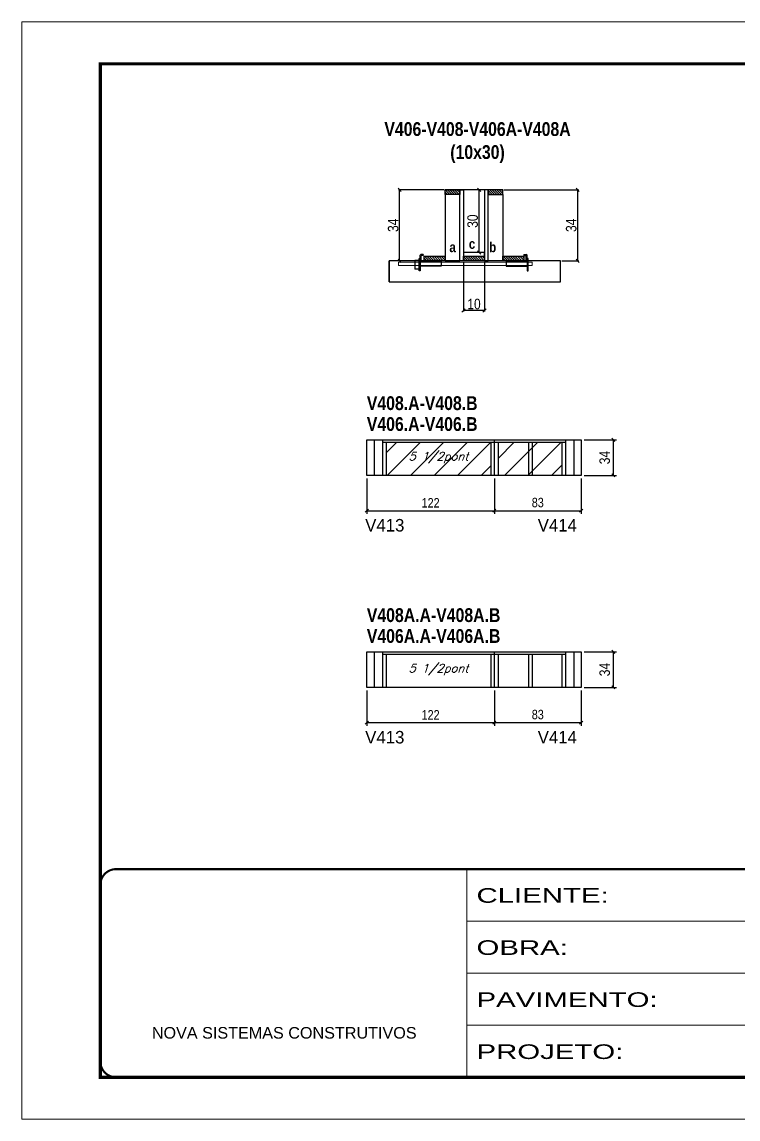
# Model space of a CAD drawing. Extents: x 13154 to 22413, y 1253 to 30260.
# Drawn here: x 16338 to 17023, y 26522 to 27572 of the extents above; entities that cross this region are included whole.
import ezdxf

# ---------------------------------------------------------------- set-up
doc = ezdxf.new("R2010")
doc.units = 0
doc.linetypes.add('CONTINUO', pattern=[0])
doc.linetypes.add('DASHED', pattern=[0.75, 0.5, -0.25])
for name, color, linetype in [('5', 5, 'Continuous'), ('barrote', 251, 'Continuous'), ('COTA', 241, 'Continuous'), ('detalhes', 4, 'Continuous'), ('NOMENCLATURA', 7, 'Continuous'), ('Painéis', 200, 'Continuous'), ('presilha', 1, 'Continuous'), ('SARR_2.2x10', 60, 'Continuous'), ('SARR_2.2x7', 40, 'Continuous'), ('SARR_3.5x7', 81, 'Continuous'), ('texto', 7, 'Continuous')]:
    doc.layers.add(name, color=color, linetype=linetype)
for name, color, linetype, lineweight in [('CONCRETO', 251, 'Continuous', 25), ('Folhas', 255, 'Continuous', 9), ('Hachura', 251, 'Continuous', 9), ('SARRAFO DE PRESSAO', 251, 'DASHED', 9), ('SCO-___-LAJ', 2, 'Continuous', 0)]:
    doc.layers.add(name, color=color, linetype=linetype, lineweight=lineweight)
doc.styles.add('ARIAL', font='arial.ttf')
doc.styles.add('COTA TECNICA', font='techl___.ttf', dxfattribs={"height": 10})
doc.styles.add('COTA TECNICA 2X', font='techl___.ttf', dxfattribs={"height": 10})
doc.styles.add('COTA TECNICA-50', font='techl___.ttf', dxfattribs={"height": 9})
doc.styles.add('Romans', font='romans.shx')
doc.styles.add('ROMAS860', font='ROMAS860.SHX')
doc.styles.add('TECNICA', font='techb___.ttf', dxfattribs={"height": 10})
doc.styles.add('Tecnologia', font='')
doc.styles.get('Tecnologia').set_extended_font_data('Forgotten Futurist')
doc.dimstyles.new('COTA PAINEL-50', dxfattribs={"dimtxt": 9, "dimasz": 3, "dimexe": 3, "dimexo": 3, "dimgap": 3, "dimtad": 1, "dimdec": 1, "dimzin": 12, "dimdsep": 46, "dimtxsty": 'COTA TECNICA-50', "dimblk1": 'OBLIQUE', "dimblk2": 'OBLIQUE', "dimsah": 1, "dimcen": 0.9, "dimclrd": 4, "dimclre": 4, "dimclrt": 240, "dimadec": 1, "dimazin": 3, "dimtfac": 1, "dimtdec": 1, "dimtmove": 0, "dimatfit": 3, "dimfxl": 1, "dimtolj": 1, "dimtzin": 12, "dimarcsym": 0})
doc.dimstyles.new('PAINEL', dxfattribs={"dimtxt": 10, "dimasz": 3, "dimexe": 3, "dimexo": 3, "dimgap": 3, "dimtad": 1, "dimdec": 1, "dimzin": 12, "dimdsep": 46, "dimtxsty": 'COTA TECNICA', "dimblk1": 'OBLIQUE', "dimblk2": 'OBLIQUE', "dimsah": 1, "dimcen": 0.9, "dimclrd": 4, "dimclre": 4, "dimclrt": 240, "dimadec": 1, "dimazin": 3, "dimtfac": 1, "dimtdec": 1, "dimtmove": 0, "dimatfit": 3, "dimfxl": 1, "dimtolj": 1, "dimtzin": 12, "dimarcsym": 0})
doc.dimstyles.new('SECAO', dxfattribs={"dimscale": 0.333333, "dimtxt": 5, "dimasz": 9, "dimexe": 3, "dimexo": 3, "dimgap": 3, "dimtad": 1, "dimdec": 1, "dimlfac": 0.5, "dimzin": 12, "dimdsep": 46, "dimtxsty": 'COTA TECNICA 2X', "dimblk1": 'OBLIQUE', "dimblk2": 'OBLIQUE', "dimsah": 1, "dimcen": 0.9, "dimclrd": 4, "dimclre": 4, "dimclrt": 240, "dimadec": 1, "dimazin": 3, "dimtfac": 1, "dimtdec": 1, "dimtmove": 0, "dimatfit": 3, "dimfxl": 1, "dimtolj": 1, "dimtzin": 12, "dimarcsym": 0})

# ---------------------------------------------------------------- blocks, each defined once
blk = doc.blocks.new('9999999999')
at = {"color": 30, "linetype": 'CONTINUO'}
for p, q in [((98564.6, 34230.2), (98564.6, 34429.4)), ((98564.6, 34379.6), (99584, 34379.6)), ((98564.6, 34329.8), (99488, 34329.8)), ((98564.6, 34280), (99488, 34280))]:
    blk.add_line(p, q, dxfattribs=at)
at = {"color": 30, "linetype": 'CONTINUO', "const_width": 2}
blk.add_lwpolyline([(99584, 34230.2), (99584, 34414.4, 0.414214), (99569, 34429.4), (98229, 34429.4, 0.414214), (98214, 34414.4), (98214, 34245.2, 0.414214), (98229, 34230.2), (99584, 34230.2)], format="xyb", dxfattribs=at)
at = {"layer": 'Folhas'}
blk.add_lwpolyline([(98139, 34190.2), (99624, 34190.2), (99624, 35240.2), (98139, 35240.2)], close=True, dxfattribs=at)
at = {"layer": 'Folhas', "color": 30, "const_width": 3}
blk.add_lwpolyline([(98214, 34230.2), (99584, 34230.2), (99584, 35200.2), (98214, 35200.2)], close=True, dxfattribs=at)
at = {"color": 7, "linetype": 'Continuous', "ltscale": 5, "style": 'ARIAL'}
blk.add_text('NOVA SISTEMAS CONSTRUTIVOS', height=11.059, dxfattribs=at).set_placement((98263.2, 34267.2))
at = {"layer": 'Folhas', "color": 7, "style": 'Tecnologia', "width": 1.5}
for s, p in [('CLIENTE:', (98573.7, 34397.2)), ('OBRA:', (98573.7, 34347.3)), ('PAVIMENTO:', (98573.7, 34297.5)), ('PROJETO:', (98573.7, 34247.7))]:
    blk.add_text(s, height=14, dxfattribs=at).set_placement(p)
blk = doc.blocks.new('_Oblique')
at = {"color": 0, "linetype": 'ByBlock', "lineweight": -2}
blk.add_line((-0.5, -0.5), (0.5, 0.5), dxfattribs=at)
blk = doc.blocks.new('*D1294')
at = {"layer": 'COTA', "color": 4, "lineweight": -2, "transparency": 16777216}
for p, q in [((16760.2, 27342.4), (16760.2, 27294.9)), ((16780.2, 27342.4), (16780.2, 27294.9)), ((16780.2, 27295.9), (16760.2, 27295.9))]:
    blk.add_line(p, q, dxfattribs=at)
at = {"layer": 'Defpoints', "color": 0, "transparency": 16777216}
for p in [(16760.2, 27343.4), (16780.2, 27343.4), (16760.2, 27295.9)]:
    blk.add_point(p, dxfattribs=at)
at = {"layer": 'COTA', "color": 4, "lineweight": -2, "transparency": 16777216, "xscale": 3, "yscale": 3, "zscale": 3, "rotation": 180}
blk.add_blockref('_Oblique', (16760.2, 27295.9), dxfattribs=at)
at = {"layer": 'COTA', "color": 4, "lineweight": -2, "transparency": 16777216, "xscale": 3, "yscale": 3, "zscale": 3}
blk.add_blockref('_Oblique', (16780.2, 27295.9), dxfattribs=at)
at = {"layer": 'COTA', "color": 240, "transparency": 16777216, "insert": (16770.2, 27302), "char_height": 10, "attachment_point": 5, "style": 'COTA TECNICA 2X'}
blk.add_mtext('\\A1;10', dxfattribs=at)
blk = doc.blocks.new('PRESILHA METÁLICA 1')
at = {"layer": 'presilha'}
for p, q in [((7.5, 10.6), (7.5, 19.9)), ((12, 21), (8.6, 21)), ((9, 11.6), (9, 18.9)), ((12, 19.5), (9.6, 19.5)), ((12, 21), (12, 19.5)), ((0, 13), (6, 13)), ((0, 13), (0, 0)), ((6, 0), (0, 0)), ((6, 15.5), (7.5, 15.5)), ((6, -2.5), (6, 15.5)), ((6, 13), (6, 0)), ((7.5, 15.5), (7.5, -2.5)), ((37.5, 4.1), (7.5, 4.1)), ((37.5, 11), (9.6, 11)), ((37.5, 11), (37.5, 4.1)), ((7.5, -2.5), (6, -2.5))]:
    blk.add_line(p, q, dxfattribs=at)
for centre, radius, start, end in [((8.6, 19.9), 1.14, 90, 180), ((9.6, 18.9), 0.57, 90, 180), ((9.6, 11.6), 0.57, 180, 270)]:
    blk.add_arc(centre, radius, start, end, dxfattribs=at)
blk = doc.blocks.new('PRESILHA METÁLICA 2')
at = {"layer": 'presilha'}
for p, q in [((-5.2, 23.5), (-5.2, 22)), ((-5.2, 23.5), (-1.9, 23.5)), ((-5.2, 22), (-2.8, 22)), ((-2.2, 14.1), (-2.2, 21.4)), ((0.8, 18), (-0.8, 18)), ((-0.8, 18), (-0.8, 0)), ((-0.8, 14.6), (-0.8, 22.4)), ((0.8, 0), (0.8, 18)), ((-30.8, 13.5), (-30.8, 6.6)), ((-30.8, 13.5), (-2.8, 13.5)), ((-30.8, 6.6), (-0.8, 6.6)), ((-0.8, 0), (0.8, 0))]:
    blk.add_line(p, q, dxfattribs=at)
for centre, radius, start, end in [((-2.8, 21.4), 0.57, 0, 90), ((-1.9, 22.4), 1.14, 0, 90), ((-2.8, 14.1), 0.57, 270, 0)]:
    blk.add_arc(centre, radius, start, end, dxfattribs=at)
blk = doc.blocks.new('*D1297')
at = {"layer": 'COTA', "color": 4, "lineweight": -2, "transparency": 16777216}
for p, q in [((16798.8, 27411.4), (16870.4, 27411.4)), ((16869.4, 27343.4), (16869.4, 27411.4)), ((16854.1, 27343.4), (16870.4, 27343.4))]:
    blk.add_line(p, q, dxfattribs=at)
at = {"layer": 'Defpoints', "color": 0, "transparency": 16777216}
for p in [(16797.8, 27411.4), (16869.4, 27411.4), (16853.1, 27343.4)]:
    blk.add_point(p, dxfattribs=at)
at = {"layer": 'COTA', "color": 4, "lineweight": -2, "transparency": 16777216, "xscale": 3, "yscale": 3, "zscale": 3}
for p, rotation in [((16869.4, 27411.4), 90), ((16869.4, 27343.4), 270)]:
    blk.add_blockref('_Oblique', p, dxfattribs=dict(at, rotation=rotation))
at = {"layer": 'COTA', "color": 240, "transparency": 16777216, "insert": (16863.2, 27377.4), "char_height": 10, "attachment_point": 5, "rotation": 90, "style": 'COTA TECNICA 2X'}
blk.add_mtext('\\A1;34', dxfattribs=at)
blk = doc.blocks.new('*D1298')
at = {"layer": 'COTA', "color": 4, "lineweight": -2, "transparency": 16777216}
for p, q in [((16779.2, 27411.4), (16774.1, 27411.4)), ((16775.1, 27351.4), (16775.1, 27411.4)), ((16779.2, 27351.4), (16774.1, 27351.4))]:
    blk.add_line(p, q, dxfattribs=at)
at = {"layer": 'Defpoints', "color": 0, "transparency": 16777216}
for p in [(16775.1, 27411.4), (16780.2, 27411.4), (16780.2, 27351.4)]:
    blk.add_point(p, dxfattribs=at)
at = {"layer": 'COTA', "color": 4, "lineweight": -2, "transparency": 16777216, "xscale": 3, "yscale": 3, "zscale": 3}
for p, rotation in [((16775.1, 27411.4), 90), ((16775.1, 27351.4), 270)]:
    blk.add_blockref('_Oblique', p, dxfattribs=dict(at, rotation=rotation))
at = {"layer": 'COTA', "color": 240, "transparency": 16777216, "insert": (16768.9, 27381.4), "char_height": 10, "attachment_point": 5, "rotation": 90, "style": 'COTA TECNICA 2X'}
blk.add_mtext('\\A1;30', dxfattribs=at)
blk = doc.blocks.new('*D1299')
at = {"layer": 'COTA', "color": 4, "linetype": 'ByBlock', "lineweight": -2, "transparency": 16777216}
for p, q in [((16667.7, 27135.1), (16667.7, 27101.2)), ((16789.7, 27135.1), (16789.7, 27101.2)), ((16667.7, 27104.2), (16789.7, 27104.2))]:
    blk.add_line(p, q, dxfattribs=at)
at = {"layer": 'Defpoints', "color": 0, "linetype": 'ByBlock', "transparency": 16777216}
for p in [(16667.7, 27138.1), (16789.7, 27138.1), (16789.7, 27104.2)]:
    blk.add_point(p, dxfattribs=at)
at = {"layer": 'COTA', "color": 4, "linetype": 'ByBlock', "lineweight": -2, "transparency": 16777216, "xscale": 3, "yscale": 3, "zscale": 3, "rotation": 180}
blk.add_blockref('_Oblique', (16667.7, 27104.2), dxfattribs=at)
at = {"layer": 'COTA', "color": 4, "linetype": 'ByBlock', "lineweight": -2, "transparency": 16777216, "xscale": 3, "yscale": 3, "zscale": 3}
blk.add_blockref('_Oblique', (16789.7, 27104.2), dxfattribs=at)
at = {"layer": 'COTA', "color": 240, "linetype": 'ByBlock', "transparency": 16777216, "insert": (16728.7, 27111.8), "char_height": 9, "attachment_point": 5, "style": 'COTA TECNICA-50'}
blk.add_mtext('\\A1;122', dxfattribs=at)
blk = doc.blocks.new('*D1300')
at = {"layer": 'COTA', "color": 4, "linetype": 'ByBlock', "lineweight": -2, "transparency": 16777216}
for p, q in [((16789.7, 27135.1), (16789.7, 27101.2)), ((16872.7, 27135.1), (16872.7, 27101.2)), ((16789.7, 27104.2), (16872.7, 27104.2))]:
    blk.add_line(p, q, dxfattribs=at)
at = {"layer": 'Defpoints', "color": 0, "linetype": 'ByBlock', "transparency": 16777216}
for p in [(16789.7, 27138.1), (16872.7, 27138.1), (16872.7, 27104.2)]:
    blk.add_point(p, dxfattribs=at)
at = {"layer": 'COTA', "color": 4, "linetype": 'ByBlock', "lineweight": -2, "transparency": 16777216, "xscale": 3, "yscale": 3, "zscale": 3, "rotation": 180}
blk.add_blockref('_Oblique', (16789.7, 27104.2), dxfattribs=at)
at = {"layer": 'COTA', "color": 4, "linetype": 'ByBlock', "lineweight": -2, "transparency": 16777216, "xscale": 3, "yscale": 3, "zscale": 3}
blk.add_blockref('_Oblique', (16872.7, 27104.2), dxfattribs=at)
at = {"layer": 'COTA', "color": 240, "linetype": 'ByBlock', "transparency": 16777216, "insert": (16831.2, 27112), "char_height": 9, "attachment_point": 5, "style": 'COTA TECNICA-50'}
blk.add_mtext('\\A1;83', dxfattribs=at)
blk = doc.blocks.new('*D1295')
at = {"layer": 'COTA', "color": 4, "linetype": 'ByBlock', "lineweight": -2, "transparency": 16777216}
for p, q in [((16875.7, 27172.1), (16906.4, 27172.1)), ((16903.4, 27172.1), (16903.4, 27138.1)), ((16875.7, 27138.1), (16906.4, 27138.1))]:
    blk.add_line(p, q, dxfattribs=at)
at = {"layer": 'Defpoints', "color": 0, "linetype": 'ByBlock', "transparency": 16777216}
for p in [(16872.7, 27172.1), (16872.7, 27138.1), (16903.4, 27138.1)]:
    blk.add_point(p, dxfattribs=at)
at = {"layer": 'COTA', "color": 4, "linetype": 'ByBlock', "lineweight": -2, "transparency": 16777216, "xscale": 3, "yscale": 3, "zscale": 3}
for p, rotation in [((16903.4, 27172.1), 90), ((16903.4, 27138.1), 270)]:
    blk.add_blockref('_Oblique', p, dxfattribs=dict(at, rotation=rotation))
at = {"layer": 'COTA', "color": 240, "linetype": 'ByBlock', "transparency": 16777216, "insert": (16895.2, 27155.1), "char_height": 10, "attachment_point": 5, "rotation": 90, "style": 'COTA TECNICA'}
blk.add_mtext('\\A1;34', dxfattribs=at)
blk = doc.blocks.new('*D1296')
at = {"layer": 'COTA', "color": 4, "lineweight": -2, "transparency": 16777216}
for p, q in [((16741.6, 27411.4), (16698.1, 27411.4)), ((16699.1, 27343.4), (16699.1, 27411.4)), ((16712.7, 27343.4), (16698.1, 27343.4))]:
    blk.add_line(p, q, dxfattribs=at)
at = {"layer": 'Defpoints', "color": 0, "transparency": 16777216}
for p in [(16699.1, 27411.4), (16742.6, 27411.4), (16713.7, 27343.4)]:
    blk.add_point(p, dxfattribs=at)
at = {"layer": 'COTA', "color": 4, "lineweight": -2, "transparency": 16777216, "xscale": 3, "yscale": 3, "zscale": 3}
for p, rotation in [((16699.1, 27411.4), 90), ((16699.1, 27343.4), 270)]:
    blk.add_blockref('_Oblique', p, dxfattribs=dict(at, rotation=rotation))
at = {"layer": 'COTA', "color": 240, "transparency": 16777216, "insert": (16692.9, 27377.4), "char_height": 10, "attachment_point": 5, "rotation": 90, "style": 'COTA TECNICA 2X'}
blk.add_mtext('\\A1;34', dxfattribs=at)
blk = doc.blocks.new('*D1301')
at = {"layer": 'COTA', "color": 4, "linetype": 'ByBlock', "lineweight": -2, "transparency": 16777216}
for p, q in [((16667.7, 26932.2), (16667.7, 26898.4)), ((16789.7, 26932.2), (16789.7, 26898.4)), ((16667.7, 26901.4), (16789.7, 26901.4))]:
    blk.add_line(p, q, dxfattribs=at)
at = {"layer": 'Defpoints', "color": 0, "linetype": 'ByBlock', "transparency": 16777216}
for p in [(16667.7, 26935.2), (16789.7, 26935.2), (16789.7, 26901.4)]:
    blk.add_point(p, dxfattribs=at)
at = {"layer": 'COTA', "color": 4, "linetype": 'ByBlock', "lineweight": -2, "transparency": 16777216, "xscale": 3, "yscale": 3, "zscale": 3, "rotation": 180}
blk.add_blockref('_Oblique', (16667.7, 26901.4), dxfattribs=at)
at = {"layer": 'COTA', "color": 4, "linetype": 'ByBlock', "lineweight": -2, "transparency": 16777216, "xscale": 3, "yscale": 3, "zscale": 3}
blk.add_blockref('_Oblique', (16789.7, 26901.4), dxfattribs=at)
at = {"layer": 'COTA', "color": 240, "linetype": 'ByBlock', "transparency": 16777216, "insert": (16728.7, 26908.9), "char_height": 9, "attachment_point": 5, "style": 'COTA TECNICA-50'}
blk.add_mtext('\\A1;122', dxfattribs=at)
blk = doc.blocks.new('*D1302')
at = {"layer": 'COTA', "color": 4, "linetype": 'ByBlock', "lineweight": -2, "transparency": 16777216}
for p, q in [((16789.7, 26932.2), (16789.7, 26898.4)), ((16872.7, 26932.2), (16872.7, 26898.4)), ((16789.7, 26901.4), (16872.7, 26901.4))]:
    blk.add_line(p, q, dxfattribs=at)
at = {"layer": 'Defpoints', "color": 0, "linetype": 'ByBlock', "transparency": 16777216}
for p in [(16789.7, 26935.2), (16872.7, 26935.2), (16872.7, 26901.4)]:
    blk.add_point(p, dxfattribs=at)
at = {"layer": 'COTA', "color": 4, "linetype": 'ByBlock', "lineweight": -2, "transparency": 16777216, "xscale": 3, "yscale": 3, "zscale": 3, "rotation": 180}
blk.add_blockref('_Oblique', (16789.7, 26901.4), dxfattribs=at)
at = {"layer": 'COTA', "color": 4, "linetype": 'ByBlock', "lineweight": -2, "transparency": 16777216, "xscale": 3, "yscale": 3, "zscale": 3}
blk.add_blockref('_Oblique', (16872.7, 26901.4), dxfattribs=at)
at = {"layer": 'COTA', "color": 240, "linetype": 'ByBlock', "transparency": 16777216, "insert": (16831.2, 26909.1), "char_height": 9, "attachment_point": 5, "style": 'COTA TECNICA-50'}
blk.add_mtext('\\A1;83', dxfattribs=at)
blk = doc.blocks.new('*D1303')
at = {"layer": 'COTA', "color": 4, "linetype": 'ByBlock', "lineweight": -2, "transparency": 16777216}
for p, q in [((16875.7, 26969.2), (16906.4, 26969.2)), ((16903.4, 26969.2), (16903.4, 26935.2)), ((16875.7, 26935.2), (16906.4, 26935.2))]:
    blk.add_line(p, q, dxfattribs=at)
at = {"layer": 'Defpoints', "color": 0, "linetype": 'ByBlock', "transparency": 16777216}
for p in [(16872.7, 26969.2), (16872.7, 26935.2), (16903.4, 26935.2)]:
    blk.add_point(p, dxfattribs=at)
at = {"layer": 'COTA', "color": 4, "linetype": 'ByBlock', "lineweight": -2, "transparency": 16777216, "xscale": 3, "yscale": 3, "zscale": 3}
for p, rotation in [((16903.4, 26969.2), 90), ((16903.4, 26935.2), 270)]:
    blk.add_blockref('_Oblique', p, dxfattribs=dict(at, rotation=rotation))
at = {"layer": 'COTA', "color": 240, "linetype": 'ByBlock', "transparency": 16777216, "insert": (16895.2, 26952.2), "char_height": 10, "attachment_point": 5, "rotation": 90, "style": 'COTA TECNICA'}
blk.add_mtext('\\A1;34', dxfattribs=at)

msp = doc.modelspace()

# ---------------------------------------------------------------- hatches: boundary and pattern name
at = {"layer": 'Hachura', "linetype": 'ByBlock'}
h = msp.add_hatch(dxfattribs=at)
h.set_pattern_fill('ANSI31', color=256, scale=5)
h.set_pattern_definition([(45, (-114966.62, -6496.188), (-11.2253202, 11.2253202), [])])
h.paths.add_polyline_path([(16786.2, 27169.87), (16686.2, 27169.87), (16686.2, 27138.07), (16786.2, 27138.07)])
h.paths.add_polyline_path([(16793.2, 27138.07), (16822.26, 27138.07), (16822.26, 27169.87), (16793.2, 27169.87)])
h.paths.add_polyline_path([(16825.76, 27169.87), (16825.76, 27138.07), (16854.2, 27138.07), (16854.2, 27169.87)])
h.paths.add_polyline_path([(16825.76, 27169.87), (16822.26, 27169.87), (16822.26, 27138.07), (16825.76, 27138.07)])
at = {"layer": 'SARR_2.2x10'}
h = msp.add_hatch(dxfattribs=at)
h.set_pattern_fill('ANSI31', color=256, scale=0.5, angle=90)
h.set_pattern_definition([(135, (49916.1287, -96168.7768), (-1.122532015, -1.122532015), [])])
h.paths.add_polyline_path([(16722.59, 27347.79), (16722.59, 27343.39), (16742.59, 27343.39), (16742.59, 27347.79)])
h = msp.add_hatch(dxfattribs=at)
h.set_pattern_fill('ANSI31', color=256, scale=0.5, angle=90)
h.set_pattern_definition([(135, (49991.3287, -96168.7768), (-1.122532015, -1.122532015), [])])
h.paths.add_polyline_path([(16797.79, 27347.79), (16797.79, 27343.39), (16817.79, 27343.39), (16817.79, 27347.79)])
at = {"layer": 'SARR_2.2x7'}
h = msp.add_hatch(dxfattribs=at)
h.set_pattern_fill('ANSI31', color=256, scale=0.5, angle=90)
h.set_pattern_definition([(135, (49920.1287, -96105.1768), (-1.122532015, -1.122532015), [])])
h.paths.add_polyline_path([(16756.59, 27411.39), (16756.59, 27406.99), (16742.59, 27406.99), (16742.59, 27411.39)])
h = msp.add_hatch(dxfattribs=at)
h.set_pattern_fill('ANSI31', color=256, scale=0.5, angle=90)
h.set_pattern_definition([(135, (49902.1287, -96105.1768), (-1.122532015, -1.122532015), [])])
h.paths.add_polyline_path([(16783.79, 27411.39), (16783.79, 27406.99), (16797.79, 27406.99), (16797.79, 27411.39)])
h = msp.add_hatch(dxfattribs=at)
h.set_pattern_fill('ANSI31', color=256, scale=0.5, angle=90)
h.set_pattern_definition([(135, (49995.7287, -96168.7768), (-1.122532015, -1.122532015), [])])
h.paths.add_polyline_path([(16760.19, 27347.79), (16760.19, 27343.39), (16780.19, 27343.39), (16780.19, 27347.79)])

# ---------------------------------------------------------------- linework, layer by layer
at = {"layer": 'barrote'}
msp.add_lwpolyline([(16689.13, 27323.39), (16853.05, 27323.39), (16853.05, 27343.39), (16689.13, 27343.39)], close=True, dxfattribs=at)
at = {"layer": 'CONCRETO', "linetype": 'Continuous'}
msp.add_line((16780.19, 27411.39), (16742.59, 27411.39), dxfattribs=at)
at = {"layer": 'detalhes', "color": 250}
msp.add_line((16689.13, 27323.39), (16689.13, 27343.39), dxfattribs=at)
at = {"layer": 'Painéis', "linetype": 'Continuous'}
for p, q in [((16667.7, 27138.07), (16667.7, 27172.07)), ((16667.7, 27172.07), (16872.7, 27172.07)), ((16789.7, 27138.07), (16789.7, 27172.07)), ((16872.7, 27172.07), (16872.7, 27138.07)), ((16872.7, 27138.07), (16667.7, 27138.07)), ((16667.7, 26935.2), (16667.7, 26969.2)), ((16667.7, 26969.2), (16872.7, 26969.2)), ((16789.7, 26935.2), (16789.7, 26969.2)), ((16872.7, 26969.2), (16872.7, 26935.2)), ((16872.7, 26935.2), (16667.7, 26935.2))]:
    msp.add_line(p, q, dxfattribs=at)
for points in [[(16756.59, 27343.39), (16756.59, 27411.39), (16760.19, 27411.39), (16760.19, 27343.39)], [(16783.79, 27343.39), (16783.79, 27411.39), (16780.19, 27411.39), (16780.19, 27343.39)], [(16780.19, 27351.39), (16760.19, 27351.39), (16760.19, 27347.79), (16780.19, 27347.79)]]:
    msp.add_lwpolyline(points, close=True, dxfattribs=at)
at = {"layer": 'SARR_2.2x10'}
for points in [[(16722.59, 27347.79), (16742.59, 27347.79), (16742.59, 27343.39), (16722.59, 27343.39)], [(16797.79, 27347.79), (16817.79, 27347.79), (16817.79, 27343.39), (16797.79, 27343.39)]]:
    msp.add_lwpolyline(points, close=True, dxfattribs=at)
at = {"layer": 'SARR_2.2x7', "linetype": 'Continuous'}
for p, q in [((16674.7, 27172.07), (16674.7, 27138.07)), ((16682.7, 27169.87), (16789.7, 27169.87)), ((16789.7, 27169.87), (16857.7, 27169.87)), ((16865.7, 27172.07), (16865.7, 27138.07)), ((16674.7, 26969.2), (16674.7, 26935.2)), ((16682.7, 26967), (16789.7, 26967)), ((16789.7, 26967), (16857.7, 26967)), ((16865.7, 26969.2), (16865.7, 26935.2))]:
    msp.add_line(p, q, dxfattribs=at)
at = {"layer": 'SARR_2.2x7', "elevation": 0}
for points in [[(16742.59, 27411.39), (16756.59, 27411.39), (16756.59, 27406.99), (16742.59, 27406.99)], [(16797.79, 27411.39), (16783.79, 27411.39), (16783.79, 27406.99), (16797.79, 27406.99)]]:
    msp.add_lwpolyline(points, close=True, dxfattribs=at)
at = {"layer": 'SARR_2.2x7'}
msp.add_lwpolyline([(16760.19, 27347.79), (16780.19, 27347.79), (16780.19, 27343.39), (16760.19, 27343.39)], close=True, dxfattribs=at)
at = {"layer": 'SARR_3.5x7'}
for p, q in [((16682.7, 27172.07), (16682.7, 27138.07)), ((16686.2, 27169.87), (16686.2, 27138.07)), ((16786.2, 27169.87), (16786.2, 27138.07)), ((16793.2, 27169.87), (16793.2, 27138.07)), ((16822.26, 27169.87), (16822.26, 27138.07)), ((16825.76, 27169.87), (16825.76, 27138.07)), ((16854.2, 27169.87), (16854.2, 27138.07)), ((16857.7, 27172.07), (16857.7, 27138.07)), ((16682.7, 26969.2), (16682.7, 26935.2)), ((16686.2, 26967), (16686.2, 26935.2)), ((16786.2, 26967), (16786.2, 26935.2)), ((16793.2, 26967), (16793.2, 26935.2)), ((16822.26, 26967), (16822.26, 26935.2)), ((16825.76, 26967), (16825.76, 26935.2)), ((16854.2, 26967), (16854.2, 26935.2)), ((16857.7, 26969.2), (16857.7, 26935.2))]:
    msp.add_line(p, q, dxfattribs=at)
for points in [[(16756.59, 27406.99), (16742.59, 27406.99), (16742.59, 27343.39), (16756.59, 27343.39)], [(16783.79, 27406.99), (16797.79, 27406.99), (16797.79, 27343.39), (16783.79, 27343.39)]]:
    msp.add_lwpolyline(points, close=True, dxfattribs=at)
at = {"layer": 'SCO-___-LAJ', "color": 1}
msp.add_lwpolyline([(16698.14, 27342.06), (16825.9, 27342.06), (16825.9, 27338.86), (16698.14, 27338.86)], close=True, dxfattribs=at)

# ---------------------------------------------------------------- block references
at = {"layer": 'presilha', "xscale": 0.6666666666666666, "yscale": 0.6666666666666666, "zscale": 0.6666666666666666}
for name, p in [('PRESILHA METÁLICA 1', (16713.72, 27335.43)), ('PRESILHA METÁLICA 2', (16821.47, 27333.76))]:
    msp.add_blockref(name, p, dxfattribs=at)
at = {"layer": 'SARRAFO DE PRESSAO', "color": 6, "linetype": 'ByBlock'}
msp.add_blockref('9999999999', (-81801.1, -7668.18), dxfattribs=at)

# ---------------------------------------------------------------- texts
at = {"layer": '5', "linetype": 'Continuous', "style": 'ROMAS860'}
for s, p in [('V413', (16666.14, 27084.34)), ('V414', (16831.17, 27084.34)), ('V413', (16666.14, 26881.47)), ('V414', (16831.17, 26881.47))]:
    msp.add_text(s, height=12, rotation=0.00004, dxfattribs=at).set_placement(p)
at = {"layer": 'detalhes', "style": 'TECNICA'}
for s, p in [('a', (16746.72, 27351.69)), ('c', (16765.24, 27354.86)), ('b', (16784.69, 27351.68))]:
    msp.add_text(s, height=9.6, dxfattribs=at).set_placement(p)
at = {"layer": 'NOMENCLATURA', "style": 'TECNICA'}
for s, p in [('V408.A-V408.B', (16667.7, 27200.59)), ('V406.A-V406.B', (16667.7, 27180.59)), ('V408A.A-V408A.B', (16667.7, 26997.72)), ('V406A.A-V406A.B', (16667.7, 26977.72))]:
    msp.add_text(s, height=13.2, dxfattribs=at).set_placement(p)
at = {"layer": 'NOMENCLATURA', "insert": (16773.56, 27476.11), "char_height": 13.2, "attachment_point": 2, "style": 'TECNICA'}
msp.add_mtext_dynamic_manual_height_columns('V406-V408-V406A-V408A\\P(10x30)', width=300.2766, gutter_width=1, heights=[0], dxfattribs=at)
at = {"layer": 'texto', "color": 2, "char_height": 8, "attachment_point": 5, "style": 'Romans'}
for insert in [(16736.2, 27155.07), (16736.2, 26952.2)]:
    msp.add_mtext('{\\Q19;\\C256;5 1/2pont}', dxfattribs=dict(at, insert=insert))

# ---------------------------------------------------------------- dimensions: what is measured, and where the dimension line sits
at = {"layer": 'COTA'}
for base, p1, p2, picture, middle in [((16699.07, 27411.39), (16713.72, 27343.39), (16742.59, 27411.39), '*D1296', (16692.85, 27377.39)), ((16775.12, 27411.39), (16780.19, 27351.39), (16780.19, 27411.39), '*D1298', (16768.9, 27381.39)), ((16869.41, 27411.39), (16853.05, 27343.39), (16797.79, 27411.39), '*D1297', (16863.19, 27377.39))]:
    dim = msp.add_linear_dim(base=base, p1=p1, p2=p2, angle=90, dimstyle='SECAO', dxfattribs=at)
    dim.commit()
    dim.dimension.update_dxf_attribs({"geometry": picture, "text_midpoint": middle})
dim = msp.add_linear_dim(base=(16760.19, 27295.92), p1=(16780.19, 27343.39), p2=(16760.19, 27343.39), angle=180, dimstyle='SECAO', dxfattribs=at)
dim.commit()
dim.dimension.update_dxf_attribs({"geometry": '*D1294', "text_midpoint": (16770.19, 27295.92), "dimtype": 160})
at = {"layer": 'COTA', "linetype": 'ByBlock'}
for base, p1, p2, picture, middle in [((16903.42, 27138.07), (16872.7, 27172.07), (16872.7, 27138.07), '*D1295', (16895.2, 27155.07)), ((16903.42, 26935.2), (16872.7, 26969.2), (16872.7, 26935.2), '*D1303', (16895.2, 26952.2))]:
    dim = msp.add_linear_dim(base=base, p1=p1, p2=p2, angle=90, dimstyle='PAINEL', dxfattribs=at)
    dim.commit()
    dim.dimension.update_dxf_attribs({"geometry": picture, "text_midpoint": middle})
for base, p1, p2, picture, middle in [((16789.7, 27104.24), (16667.7, 27138.07), (16789.7, 27138.07), '*D1299', (16728.7, 27111.79)), ((16789.7, 26901.37), (16667.7, 26935.2), (16789.7, 26935.2), '*D1301', (16728.7, 26908.92))]:
    dim = msp.add_linear_dim(base=base, p1=p1, p2=p2, angle=180, dimstyle='COTA PAINEL-50', override={"dimarcsym": 1}, dxfattribs=at)
    dim.commit()
    dim.dimension.update_dxf_attribs({"geometry": picture, "text_midpoint": middle})
for base, p1, p2, picture, middle in [((16872.7, 27104.24), (16789.7, 27138.07), (16872.7, 27138.07), '*D1300', (16831.2, 27111.95)), ((16872.7, 26901.37), (16789.7, 26935.2), (16872.7, 26935.2), '*D1302', (16831.2, 26909.09))]:
    dim = msp.add_linear_dim(base=base, p1=p1, p2=p2, dimstyle='COTA PAINEL-50', override={"dimarcsym": 1}, dxfattribs=at)
    dim.commit()
    dim.dimension.update_dxf_attribs({"geometry": picture, "text_midpoint": middle})

doc.saveas('drawing.dxf')
